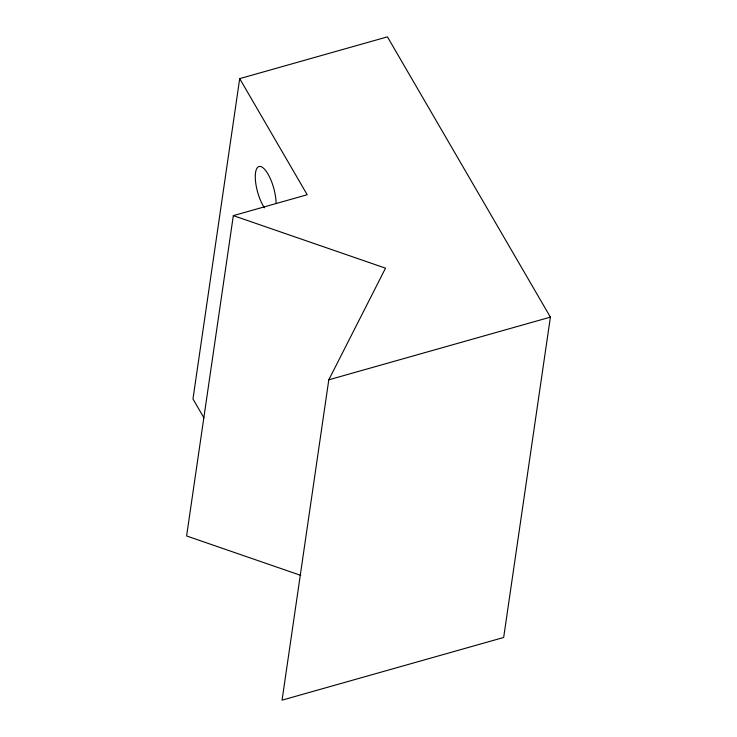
<?xml version="1.0" encoding="UTF-8"?>
<svg xmlns="http://www.w3.org/2000/svg" width="737" height="737" viewBox="0 0 737 737"><rect width="100%" height="100%" fill="white"/><g stroke="black" fill="none" stroke-linecap="round" stroke-linejoin="round"><path stroke-width="1.11" d="M300.751 575.376L186.599 535.965L233.334 215.628L385.525 268.167L328.794 379.813L282.059 700.15L503.666 637.477L550.401 317.131L387.441 36.85L239.7 78.638L192.965 398.975L203.928 417.824M233.334 215.628L307.2 194.734L239.7 78.638M328.794 379.813L550.401 317.131M264.399 207.825A24.478 8.291 74.2 0 1 255.297 175.378A24.478 8.291 74.2 0 1 265.845 170.791A24.478 8.291 74.2 0 1 276.043 202.749"/></g></svg>
